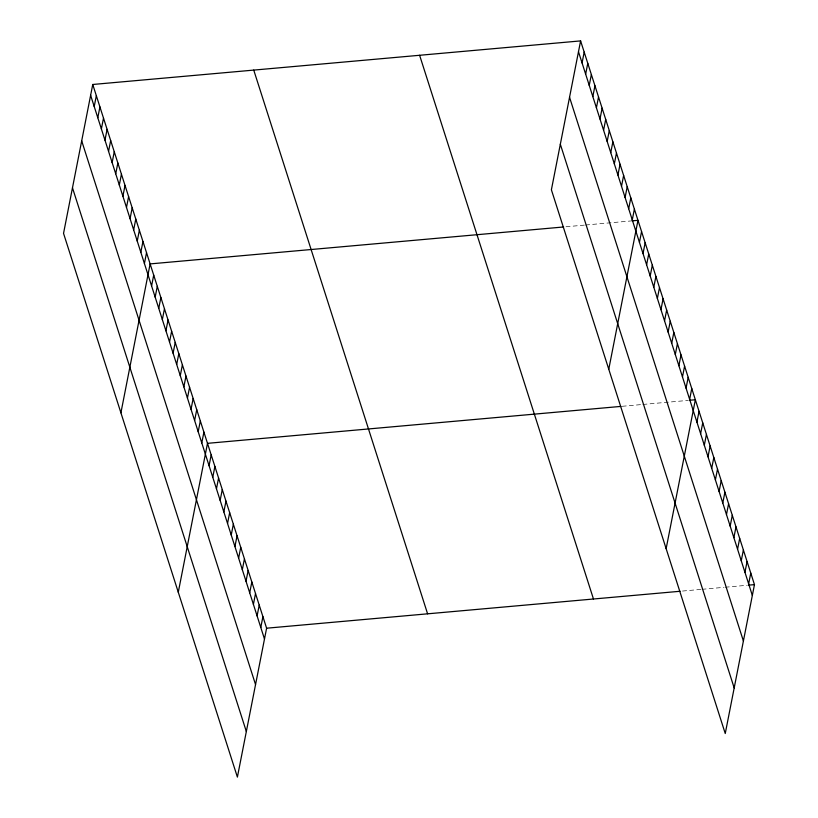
<?xml version="1.0" encoding="UTF-8"?>
<svg xmlns="http://www.w3.org/2000/svg" width="818" height="818" viewBox="0 0 818 818"><rect width="100%" height="100%" fill="white"/><g stroke="black" fill="none" stroke-linecap="round" stroke-linejoin="round"><path stroke-width="0.61" stroke-dasharray="4.09 3.07" d="M566.015 226.76L584.318 225.124M585.535 225.011L630.658 220.983M622.171 406.29L641.69 404.552M642.907 404.44L688.03 400.411M682.509 591.046L700.801 589.42M702.018 589.308L723.971 587.344M725.198 587.232L747.151 585.279"/><path stroke-width="1.23" d="M92.751 84.479L63.538 233.375L237.394 777.1L266.607 628.204L92.751 84.479L580.606 40.9L754.462 584.625L725.249 733.521L551.393 189.796L580.606 40.9M94.213 106.514L96.34 95.696M97.802 117.72L99.919 106.902M101.381 128.937L103.508 118.119M104.97 140.154L107.097 129.336M108.559 151.371L110.675 140.553M112.138 162.577L114.264 151.759M115.727 173.794L117.853 162.976M119.316 185.011L121.432 174.193M122.904 196.228L125.021 185.41M126.483 207.435L128.61 196.617M130.072 218.651L132.189 207.833M133.661 229.868L135.778 219.05M137.24 241.085L139.367 230.267M140.829 252.292L142.956 241.474M144.418 263.508L146.534 252.69M120.911 412.804L150.123 263.907L563.582 226.975M151.586 285.942L153.712 275.124M155.175 297.149L157.291 286.331M158.753 308.366L160.88 297.548M162.342 319.582L164.469 308.764M165.931 330.799L168.048 319.981M169.52 342.006L171.637 331.188M173.099 353.223L175.226 342.405M176.688 364.439L178.815 353.621M180.277 375.656L182.394 364.838M183.856 386.863L185.983 376.045M187.445 398.08L189.571 387.262M191.034 409.297L193.15 398.478M194.612 420.513L196.739 409.695M198.201 431.72L200.328 420.902M201.79 442.937L203.907 432.119M178.283 592.232L207.496 443.336L620.954 406.403M209.071 465.708L211.187 454.89M212.762 477.262L214.889 466.444M216.463 488.816L218.58 477.998M220.154 500.371L222.271 489.553M223.846 511.925L225.972 501.107M227.547 523.479L229.664 512.661M231.238 535.033L233.355 524.215M234.93 546.588L237.056 535.77M238.631 558.142L240.748 547.324M242.322 569.696L244.439 558.878M246.013 581.25L248.14 570.432M249.705 592.805L251.832 581.987M253.406 604.359L255.523 593.541M257.097 615.913L259.224 605.095M260.789 627.467L262.915 616.649M582.068 62.935L584.185 52.117M585.647 74.152L587.774 63.323M589.236 85.358L591.363 74.54M592.825 96.575L594.942 85.757M596.414 107.792L598.531 96.974M599.993 119.009L602.12 108.18M603.582 130.215L605.709 119.397M607.171 141.432L609.287 130.614M610.749 152.649L612.876 141.831M614.338 163.866L616.465 153.038M617.927 175.072L620.044 164.254M621.506 186.289L623.633 175.471M625.095 197.506L627.222 186.688M628.684 208.723L630.801 197.895M632.273 219.93L634.39 209.111M608.766 369.225L637.979 220.328L631.874 220.87M639.441 242.363L641.568 231.545M643.03 253.58L645.146 242.752M646.609 264.787L648.735 253.969M650.198 276.003L652.324 265.185M653.786 287.22L655.903 276.402M657.365 298.437L659.492 287.609M660.954 309.644L663.081 298.826M664.543 320.861L666.66 310.042M668.132 332.077L670.249 321.259M671.711 343.294L673.838 332.466M675.3 354.501L677.427 343.683M678.889 365.718L681.005 354.9M682.468 376.934L684.594 366.116M686.057 388.151L688.183 377.323M689.646 399.358L691.762 388.54M666.138 548.653L695.351 399.757L689.257 400.299M696.926 422.129L699.042 411.311M700.617 433.683L702.744 422.865M704.308 445.237L706.435 434.419M708.01 456.792L710.126 445.974M711.701 468.346L713.828 457.528M715.392 479.9L717.519 469.082M719.094 491.454L721.21 480.636M722.785 503.009L724.912 492.191M726.476 514.563L728.603 503.745M730.177 526.117L732.294 515.299M733.869 537.671L735.995 526.853M737.56 549.226L739.687 538.408M741.261 560.78L743.378 549.962M744.953 572.334L747.079 561.516M748.644 583.888L750.771 573.07M266.607 628.204L680.065 591.271M748.368 585.167L754.462 584.625M578.479 51.718L752.345 595.443M569.543 97.291L743.398 641.005M560.33 144.234L734.196 687.958M419.614 55.276L593.469 599.001M253.744 70.092L427.599 613.817M90.624 95.297L264.49 639.022M81.688 140.86L255.543 684.584M72.475 187.813L246.341 731.537"/></g></svg>
